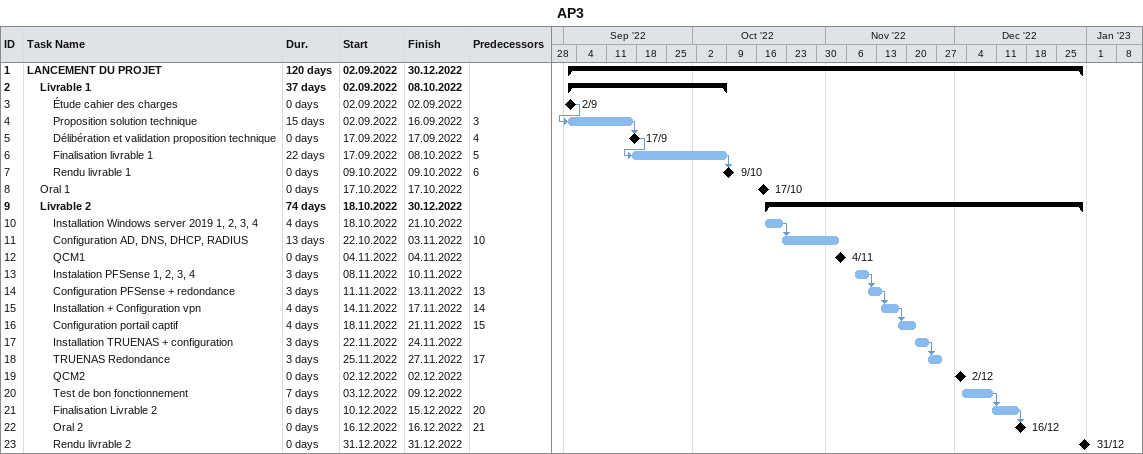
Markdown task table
AP3

| ID | Level | Task | Duration | Start | Finish | Predecessors |
|---|---|---|---|---|---|---|
| 1 | 1 | **LANCEMENT DU PROJET** | 120d | 2022-09-02 | 2022-12-30 |  |
| 2 | 2 | **Livrable 1** | 37d | 2022-09-02 | 2022-10-08 |  |
| 3 | 3 | Étude cahier des charges | 0d | 2022-09-02 | 2022-09-02 |  |
| 4 | 3 | Proposition solution technique | 15d | 2022-09-02 | 2022-09-16 | 3 |
| 5 | 3 | Délibération et validation proposition technique | 0d | 2022-09-17 | 2022-09-17 | 4 |
| 6 | 3 | Finalisation livrable 1 | 22d | 2022-09-17 | 2022-10-08 | 5 |
| 7 | 3 | Rendu livrable 1 | 0d | 2022-10-09 | 2022-10-09 | 6 |
| 8 | 2 | Oral 1 | 0d | 2022-10-17 | 2022-10-17 |  |
| 9 | 2 | **Livrable 2** | 74d | 2022-10-18 | 2022-12-30 |  |
| 10 | 3 | Installation Windows server 2019 1, 2, 3, 4 | 4d | 2022-10-18 | 2022-10-21 |  |
| 11 | 3 | Configuration AD, DNS, DHCP, RADIUS | 13d | 2022-10-22 | 2022-11-03 | 10 |
| 12 | 3 | QCM1 | 0d | 2022-11-04 | 2022-11-04 |  |
| 13 | 3 | Instalation PFSense 1, 2, 3, 4 | 3d | 2022-11-08 | 2022-11-10 |  |
| 14 | 3 | Configuration PFSense + redondance | 3d | 2022-11-11 | 2022-11-13 | 13 |
| 15 | 3 | Installation + Configuration vpn | 4d | 2022-11-14 | 2022-11-17 | 14 |
| 16 | 3 | Configuration portail captif | 4d | 2022-11-18 | 2022-11-21 | 15 |
| 17 | 3 | Installation TRUENAS + configuration | 3d | 2022-11-22 | 2022-11-24 |  |
| 18 | 3 | TRUENAS Redondance | 3d | 2022-11-25 | 2022-11-27 | 17 |
| 19 | 3 | QCM2 | 0d | 2022-12-02 | 2022-12-02 |  |
| 20 | 3 | Test de bon fonctionnement | 7d | 2022-12-03 | 2022-12-09 |  |
| 21 | 3 | Finalisation Livrable 2 | 6d | 2022-12-10 | 2022-12-15 | 20 |
| 22 | 3 | Oral 2 | 0d | 2022-12-16 | 2022-12-16 | 21 |
| 23 | 3 | Rendu livrable 2 | 0d | 2022-12-31 | 2022-12-31 |  |
